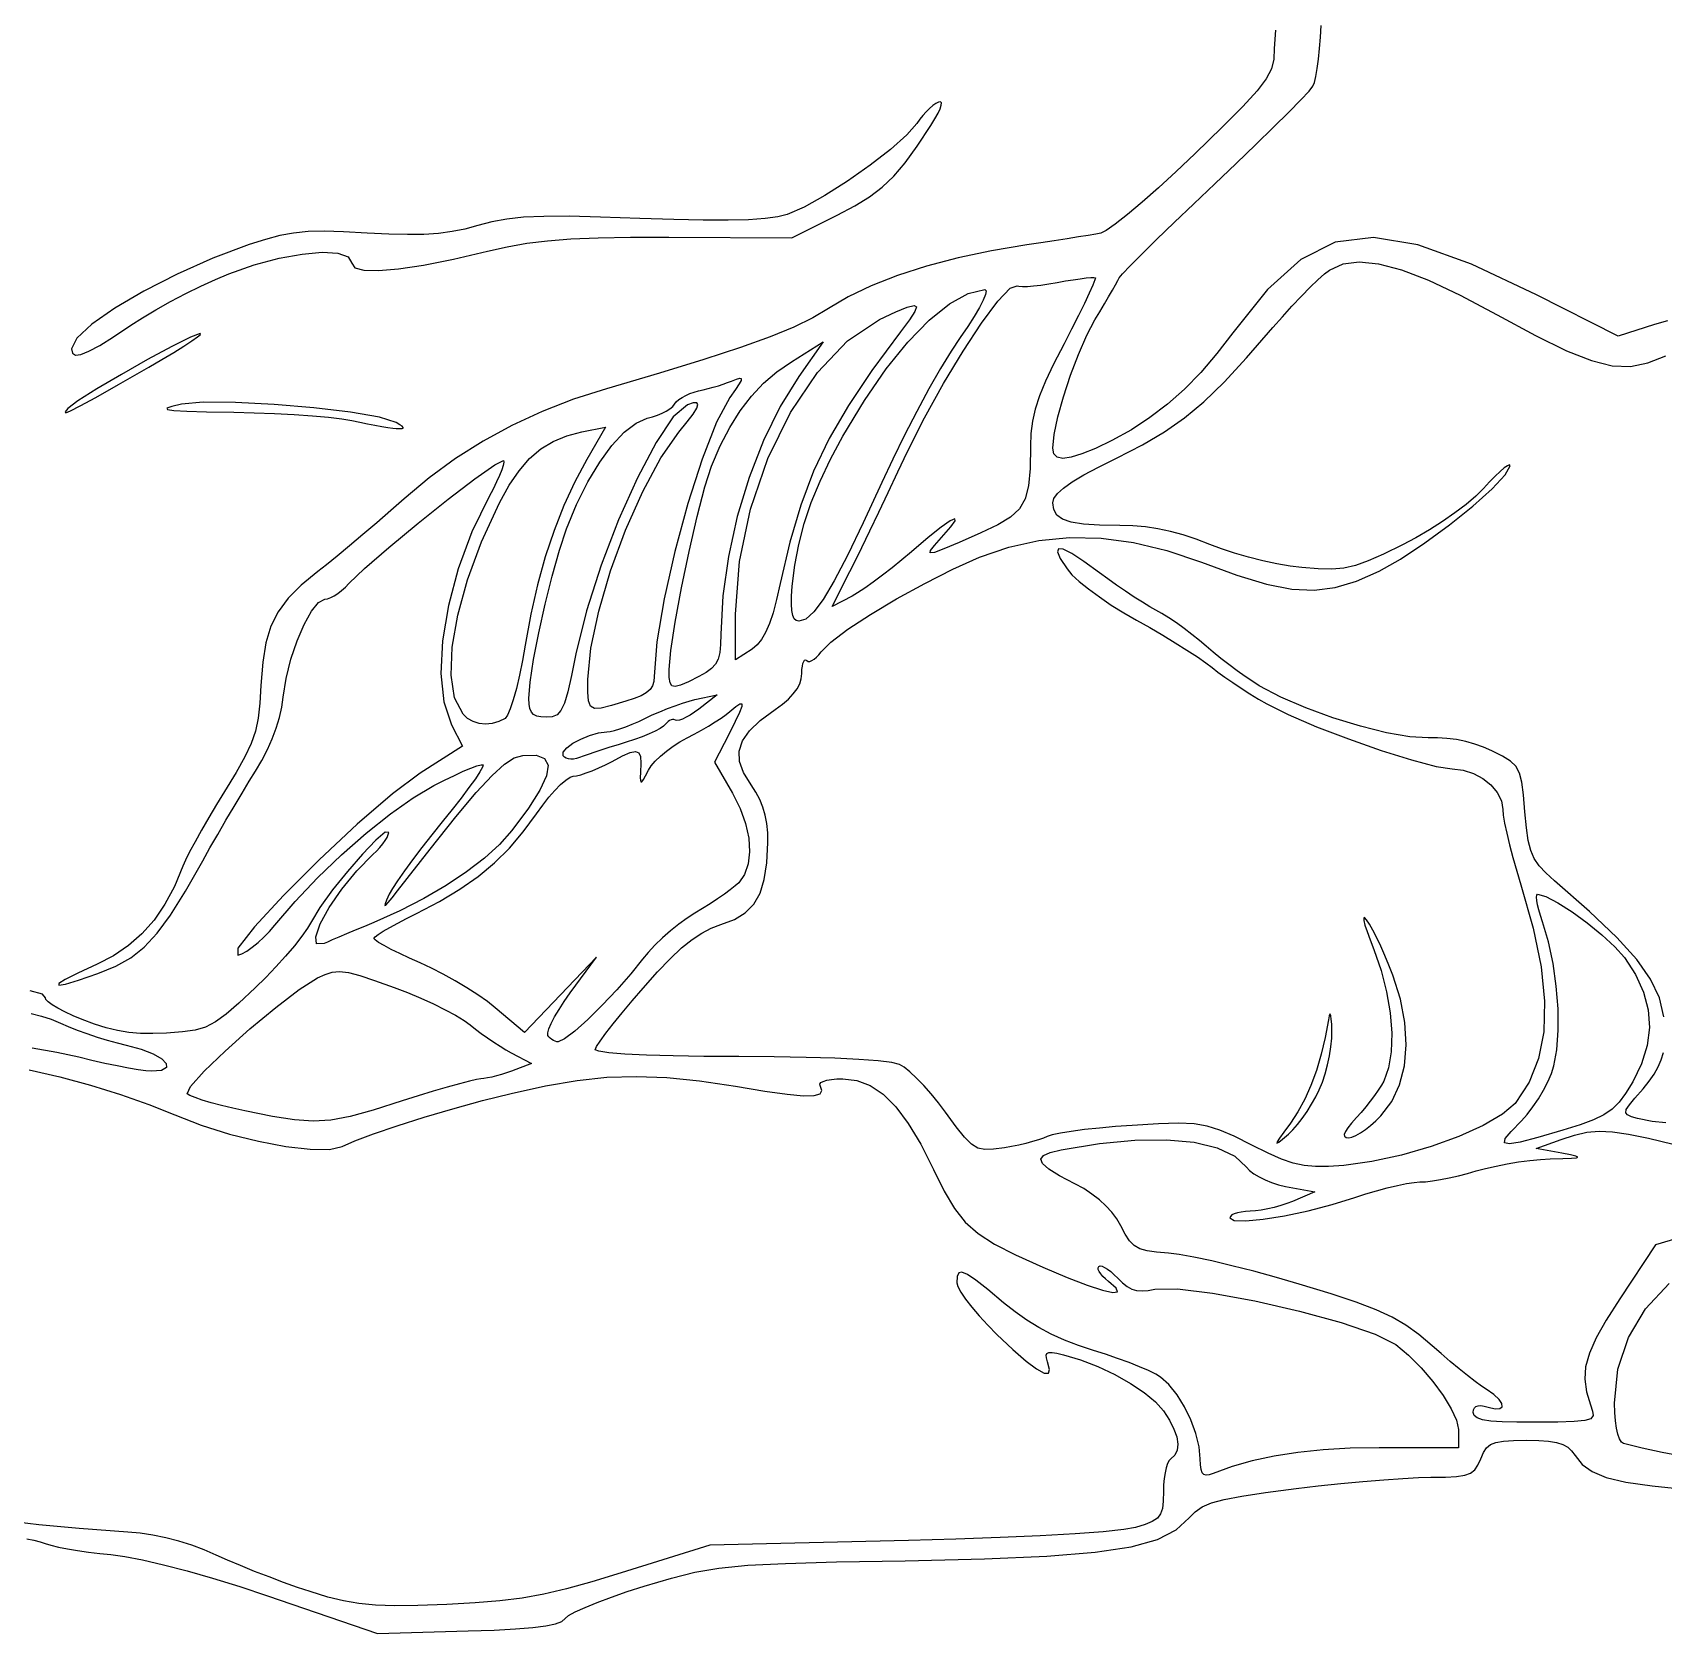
# Model space of a CAD drawing. Header units: metres. Extents: x 225 to 2031, y 224 to 1081.
# Drawn here: x 1184.2 to 1498.9, y 233.3 to 542.2 of the extents above; entities that cross this region are included whole.
import ezdxf

# ---------------------------------------------------------------- set-up
doc = ezdxf.new("R2010")
doc.units = ezdxf.units.M
doc.layers.add('rockery', color=7, linetype='Continuous')

msp = doc.modelspace()

# ---------------------------------------------------------------- linework, layer by layer
at = {"layer": 'rockery'}
for points in [[(1423.99, 542.68), (1423.77, 539.1), (1423.67, 537.07), (1423.22, 535.22), (1422.23, 533.28), (1420.46, 530.94), (1417.72, 527.94), (1413.79, 523.99), (1408.44, 518.8), (1404.87, 515.41), (1401.44, 512.26), (1398.26, 509.45), (1395.44, 507.08), (1393.1, 505.23), (1391.35, 503.99), (1390.29, 503.47), (1389.34, 503.3), (1387.88, 503.06), (1386, 502.75), (1383.79, 502.41), (1381.34, 502.03), (1378.73, 501.63), (1376.05, 501.24), (1369.24, 500.09), (1362.77, 498.7), (1356.7, 497.1), (1351.1, 495.31), (1346.03, 493.34), (1341.56, 491.22), (1337.75, 488.96), (1334.77, 487.17), (1331.09, 485.37), (1326.49, 483.47), (1320.77, 481.4), (1313.73, 479.09), (1305.18, 476.47), (1294.9, 473.46), (1288.56, 471.43), (1282.49, 469.08), (1276.67, 466.39), (1271.11, 463.37), (1265.79, 460), (1260.71, 456.29), (1255.86, 452.23), (1253.28, 449.95), (1250.6, 447.62), (1247.92, 445.32), (1245.35, 443.14), (1242.97, 441.17), (1240.91, 439.49), (1239.24, 438.18), (1236.02, 435.55), (1233.48, 433.03), (1231.55, 430.45), (1230.15, 427.64), (1229.19, 424.44), (1228.58, 420.68), (1228.25, 416.19), (1228.04, 412.77), (1227.71, 409.93), (1227.18, 407.42), (1226.34, 405), (1225.13, 402.42), (1223.45, 399.42), (1221.22, 395.76), (1219.67, 393.23), (1218.18, 390.72), (1216.79, 388.3), (1215.54, 386.06), (1214.49, 384.09), (1213.69, 382.49), (1213.19, 381.33), (1211.54, 377.45), (1209.69, 374), (1207.61, 370.96), (1205.28, 368.31), (1202.69, 366.02), (1199.81, 364.07), (1196.62, 362.44), (1192.91, 360.73), (1190.45, 359.47), (1189.24, 358.68), (1189.26, 358.38), (1190.53, 358.59), (1193.03, 359.35), (1196.77, 360.66), (1200.22, 362.08), (1203.14, 363.69), (1205.74, 365.72), (1208.22, 368.39), (1210.79, 371.91), (1213.66, 376.51), (1217.02, 382.4), (1218.41, 384.86), (1219.92, 387.49), (1221.49, 390.21), (1223.07, 392.89), (1224.59, 395.44), (1225.99, 397.74), (1227.2, 399.69), (1228.42, 401.75), (1229.5, 403.83), (1230.43, 405.91), (1231.21, 407.98), (1231.83, 410.01), (1232.28, 412), (1232.55, 413.93), (1233.11, 417.55), (1234.03, 421.26), (1235.21, 424.82), (1236.56, 427.99), (1237.97, 430.54), (1239.34, 432.25), (1240.58, 432.87), (1241.09, 432.95), (1241.7, 433.17), (1242.37, 433.53), (1243.09, 433.99), (1243.82, 434.55), (1244.53, 435.18), (1245.2, 435.87), (1248.21, 438.76), (1252.92, 442.85), (1258.56, 447.51), (1264.36, 452.13), (1269.55, 456.1), (1273.36, 458.81), (1275.02, 459.63), (1275.09, 459.3), (1274.98, 458.68), (1274.7, 457.81), (1274.27, 456.73), (1273.71, 455.48), (1273.03, 454.11), (1272.26, 452.66), (1268.94, 445.84), (1266.31, 438.74), (1264.41, 431.63), (1263.28, 424.8), (1262.98, 418.51), (1263.54, 413.03), (1265.01, 408.64), (1267.16, 404.49), (1258.96, 399.31), (1253.64, 395.33), (1246.84, 389.44), (1239.5, 382.57), (1232.58, 375.66), (1227.02, 369.67), (1223.76, 365.53), (1223.76, 364.19), (1224.56, 364.46), (1225.51, 364.97), (1226.57, 365.69), (1227.69, 366.59), (1228.82, 367.62), (1229.92, 368.75), (1230.95, 369.95), (1234.84, 374.51), (1239.19, 379.09), (1243.82, 383.55), (1248.56, 387.71), (1253.23, 391.44), (1257.64, 394.55), (1261.62, 396.91), (1263.66, 397.95), (1265.57, 398.87), (1267.29, 399.65), (1268.76, 400.27), (1269.93, 400.7), (1270.73, 400.92), (1271.11, 400.9), (1271.02, 400.48), (1270.51, 399.56), (1269.62, 398.22), (1268.39, 396.51), (1266.88, 394.5), (1265.14, 392.27), (1263.21, 389.88), (1261.22, 387.41), (1259.3, 384.95), (1257.52, 382.6), (1255.93, 380.43), (1254.61, 378.54), (1253.61, 377.01), (1253, 375.92), (1252.49, 374.81), (1252.2, 374.09), (1252.14, 373.76), (1252.34, 373.85), (1252.8, 374.34), (1253.55, 375.26), (1254.6, 376.6), (1260.87, 384.64), (1265.87, 390.88), (1269.8, 395.56), (1272.86, 398.86), (1275.24, 401.02), (1277.14, 402.22), (1278.75, 402.7), (1281.34, 402.74), (1282.97, 402.12), (1283.64, 400.81), (1283.35, 398.79), (1282.09, 396.04), (1279.85, 392.52), (1276.64, 388.21), (1274.29, 385.56), (1271.36, 382.9), (1267.91, 380.24), (1264, 377.64), (1259.69, 375.13), (1255.02, 372.73), (1250.05, 370.5), (1248.22, 369.73), (1246.44, 368.98), (1244.77, 368.27), (1243.28, 367.64), (1242.02, 367.11), (1241.06, 366.69), (1240.44, 366.43), (1238.99, 366.34), (1238.81, 367.72), (1239.69, 370.19), (1241.44, 373.39), (1243.85, 376.94), (1246.72, 380.47), (1249.84, 383.61), (1250.54, 384.27), (1251.18, 384.96), (1251.75, 385.64), (1252.23, 386.3), (1252.59, 386.9), (1252.82, 387.43), (1252.9, 387.85), (1252.21, 387.89), (1250.39, 386.35), (1247.84, 383.69), (1244.94, 380.34), (1242.07, 376.75), (1239.62, 373.37), (1237.98, 370.65), (1237.24, 369.39), (1236.12, 367.81), (1234.69, 365.99), (1233, 364.01), (1231.14, 361.94), (1229.16, 359.87), (1227.13, 357.87), (1224.01, 354.93), (1221.55, 352.78), (1219.49, 351.28), (1217.57, 350.3), (1215.52, 349.71), (1213.08, 349.36), (1209.99, 349.14), (1207.37, 349.03), (1204.98, 349.07), (1202.72, 349.26), (1200.55, 349.61), (1198.37, 350.13), (1196.12, 350.84), (1193.73, 351.75), (1191.99, 352.49), (1190.41, 353.23), (1189.06, 353.94), (1187.96, 354.59), (1187.17, 355.16), (1186.73, 355.62), (1186.67, 355.95), (1186.08, 356.66), (1183.72, 357.27)], [(1499.66, 486.55), (1497.18, 485.86), (1490.16, 483.63), (1474.4, 491.61), (1461.83, 497.53), (1451.51, 501.23), (1442.91, 502.66), (1435.55, 501.74), (1428.91, 498.41), (1422.5, 492.61), (1415.8, 484.27), (1412.72, 480.25), (1409.61, 476.63), (1406.45, 473.39), (1403.18, 470.49), (1399.78, 467.89), (1396.21, 465.56), (1392.42, 463.48), (1389.28, 461.97), (1386.68, 460.89), (1384.59, 460.25), (1383.01, 460.04), (1381.9, 460.26), (1381.25, 460.91), (1381.04, 461.99), (1381.3, 464.61), (1382.02, 468.02), (1383.11, 471.93), (1384.46, 476.06), (1385.99, 480.1), (1387.6, 483.78), (1389.19, 486.79), (1390.11, 488.34), (1391, 489.83), (1391.81, 491.23), (1392.54, 492.48), (1393.14, 493.54), (1393.58, 494.34), (1393.85, 494.86), (1394.49, 495.64), (1395.98, 497.21), (1398.21, 499.46), (1401.07, 502.28), (1404.45, 505.56), (1408.24, 509.18), (1412.32, 513.03), (1416.41, 516.91), (1420.23, 520.58), (1423.66, 523.92), (1426.6, 526.84), (1428.92, 529.2), (1430.5, 530.9), (1431.24, 531.83), (1431.52, 532.56), (1431.8, 533.72), (1432.07, 535.25), (1432.31, 537.07), (1432.53, 539.11), (1432.71, 541.29), (1432.84, 543.55)], [(1498.96, 352.27), (1498.09, 355.95), (1496.41, 359.56), (1493.73, 363.35), (1489.87, 367.6), (1484.64, 372.57), (1477.86, 378.53), (1476.16, 380.05), (1474.88, 381.42), (1473.93, 382.81), (1473.26, 384.38), (1472.79, 386.29), (1472.45, 388.72), (1472.16, 391.81), (1471.88, 395.12), (1471.56, 397.55), (1471.11, 399.32), (1470.4, 400.62), (1469.35, 401.63), (1467.83, 402.57), (1465.75, 403.62), (1464.16, 404.31), (1462.48, 404.91), (1460.73, 405.39), (1458.93, 405.76), (1457.11, 406), (1455.3, 406.13), (1453.51, 406.12), (1449.93, 406.31), (1445.45, 407.08), (1440.4, 408.34), (1435.09, 409.97), (1429.86, 411.89), (1425.02, 413.98), (1420.9, 416.16), (1419.62, 416.97), (1418.18, 417.95), (1416.63, 419.05), (1415.04, 420.23), (1413.48, 421.45), (1412, 422.65), (1410.67, 423.79), (1409.35, 424.91), (1407.9, 426.07), (1406.4, 427.2), (1404.89, 428.28), (1403.44, 429.26), (1402.11, 430.1), (1400.94, 430.75), (1399.75, 431.4), (1398.33, 432.26), (1396.74, 433.27), (1395.06, 434.38), (1393.34, 435.56), (1391.66, 436.77), (1390.07, 437.95), (1387.05, 440.16), (1384.71, 441.67), (1383.07, 442.49), (1382.15, 442.6), (1381.95, 442), (1382.5, 440.7), (1383.8, 438.69), (1384.75, 437.59), (1386.16, 436.28), (1387.95, 434.83), (1390.03, 433.29), (1392.33, 431.74), (1394.76, 430.21), (1397.23, 428.79), (1399.74, 427.38), (1402.25, 425.92), (1404.68, 424.46), (1406.94, 423.04), (1408.95, 421.74), (1410.6, 420.6), (1411.82, 419.68), (1412.92, 418.81), (1414.27, 417.83), (1415.79, 416.78), (1417.42, 415.69), (1419.1, 414.61), (1420.75, 413.59), (1422.33, 412.66), (1426.47, 410.59), (1431.93, 408.26), (1438.11, 405.89), (1444.42, 403.68), (1450.26, 401.84), (1455.03, 400.59), (1458.13, 400.12), (1460.23, 399.9), (1462.22, 399.26), (1464.04, 398.29), (1465.6, 397.04), (1466.82, 395.57), (1467.61, 393.97), (1467.89, 392.28), (1467.98, 391.21), (1468.24, 389.66), (1468.65, 387.71), (1469.19, 385.46), (1469.84, 382.99), (1470.57, 380.4), (1471.37, 377.77), (1473.74, 369.37), (1475.27, 361.9), (1475.96, 355.27), (1475.81, 349.41), (1474.8, 344.22), (1472.96, 339.64), (1470.26, 335.57), (1467.84, 333.48), (1464.12, 331.31), (1459.4, 329.2), (1454.03, 327.26), (1448.32, 325.6), (1442.61, 324.35), (1437.22, 323.62), (1434.25, 323.42), (1431.77, 323.39), (1429.58, 323.59), (1427.45, 324.06), (1425.19, 324.84), (1422.59, 325.98), (1419.43, 327.53), (1416.04, 329.22), (1413.3, 330.42), (1410.86, 331.19), (1408.32, 331.61), (1405.32, 331.73), (1401.46, 331.61), (1396.37, 331.33), (1393.14, 331.1), (1390.03, 330.82), (1387.16, 330.51), (1384.62, 330.18), (1382.51, 329.84), (1380.93, 329.51), (1379.99, 329.19), (1379.26, 328.87), (1378.3, 328.54), (1377.15, 328.19), (1375.87, 327.86), (1374.5, 327.54), (1373.1, 327.26), (1371.72, 327.02), (1369.59, 326.73), (1367.95, 326.68), (1366.6, 326.96), (1365.36, 327.71), (1364.03, 329.04), (1362.43, 331.05), (1360.37, 333.86), (1359, 335.67), (1357.58, 337.4), (1356.15, 339.01), (1354.77, 340.45), (1353.49, 341.64), (1352.37, 342.54), (1351.47, 343.09), (1349.99, 343.45), (1347.34, 343.78), (1343.62, 344.06), (1338.96, 344.28), (1333.46, 344.45), (1327.26, 344.56), (1320.46, 344.6), (1313.74, 344.63), (1307.77, 344.72), (1302.65, 344.87), (1298.48, 345.08), (1295.38, 345.33), (1293.44, 345.62), (1292.77, 345.94), (1293.01, 346.53), (1293.7, 347.61), (1294.79, 349.1), (1296.22, 350.94), (1297.93, 353.05), (1299.87, 355.37), (1301.97, 357.81), (1304.77, 360.93), (1307.23, 363.49), (1309.43, 365.56), (1311.43, 367.2), (1313.31, 368.45), (1315.13, 369.39), (1316.99, 370.06), (1319.6, 371.05), (1321.7, 372.34), (1323.33, 374.01), (1324.55, 376.13), (1325.38, 378.77), (1325.87, 382.02), (1326.06, 385.93), (1326.03, 387.81), (1325.86, 389.56), (1325.56, 391.19), (1325.11, 392.73), (1324.5, 394.2), (1323.74, 395.64), (1322.81, 397.07), (1321.38, 399.41), (1320.61, 401.55), (1320.53, 403.56), (1321.15, 405.5), (1322.5, 407.44), (1324.6, 409.44), (1327.47, 411.57), (1328.86, 412.59), (1330.03, 413.58), (1330.97, 414.57), (1331.7, 415.55), (1332.21, 416.53), (1332.52, 417.51), (1332.62, 418.51), (1332.65, 419.27), (1332.72, 419.93), (1332.83, 420.45), (1332.98, 420.84), (1333.16, 421.07), (1333.35, 421.14), (1333.57, 421.01), (1333.83, 420.87), (1334.17, 420.87), (1334.56, 421.01), (1335, 421.27), (1335.45, 421.65), (1335.91, 422.13), (1336.36, 422.71), (1338.24, 424.6), (1341.52, 427.06), (1345.86, 429.9), (1350.91, 432.92), (1356.33, 435.9), (1361.77, 438.64), (1366.88, 440.94), (1372.58, 442.92), (1378.37, 444.2), (1384.3, 444.77), (1390.38, 444.64), (1396.63, 443.8), (1403.07, 442.25), (1409.73, 439.99), (1416.56, 437.5), (1422.28, 435.77), (1427.16, 434.81), (1431.49, 434.6), (1435.56, 435.12), (1439.65, 436.35), (1444.03, 438.29), (1448.15, 440.61), (1452.81, 443.71), (1457.6, 447.23), (1462.07, 450.83), (1465.81, 454.16), (1468.36, 456.87), (1469.31, 458.61), (1469.17, 458.76), (1468.78, 458.61), (1468.17, 458.18), (1467.37, 457.5), (1466.42, 456.59), (1465.33, 455.49), (1464.15, 454.22), (1462.67, 452.75), (1460.81, 451.15), (1458.65, 449.5), (1456.27, 447.84), (1453.73, 446.22), (1451.13, 444.71), (1448.53, 443.34), (1444.86, 441.56), (1441.91, 440.27), (1439.44, 439.39), (1437.18, 438.88), (1434.88, 438.68), (1432.28, 438.72), (1429.13, 438.95), (1426.85, 439.23), (1424.3, 439.67), (1421.59, 440.26), (1418.83, 440.95), (1416.12, 441.73), (1413.59, 442.56), (1411.32, 443.42), (1408.73, 444.43), (1406.22, 445.27), (1403.77, 445.94), (1401.34, 446.46), (1398.92, 446.82), (1396.48, 447.04), (1394, 447.11), (1390.05, 447.17), (1386.95, 447.37), (1384.59, 447.74), (1382.91, 448.3), (1381.81, 449.09), (1381.22, 450.14), (1381.04, 451.46), (1381.26, 452.31), (1381.93, 453.24), (1383.1, 454.29), (1384.79, 455.48), (1387.04, 456.83), (1389.88, 458.36), (1393.34, 460.1), (1398.33, 462.65), (1402.62, 465.15), (1406.48, 467.83), (1410.21, 470.94), (1414.1, 474.72), (1418.44, 479.42), (1423.52, 485.27), (1425.35, 487.37), (1427.2, 489.41), (1429.01, 491.33), (1430.7, 493.05), (1432.22, 494.51), (1433.5, 495.64), (1434.46, 496.38), (1437.06, 497.56), (1440.17, 497.98), (1443.89, 497.6), (1448.32, 496.42), (1453.54, 494.39), (1459.66, 491.51), (1466.77, 487.73), (1474.21, 483.72), (1480.17, 480.8), (1484.99, 478.89), (1489, 477.91), (1492.51, 477.79), (1495.85, 478.45), (1499.35, 479.8)], [(1183.9, 352.91), (1185.92, 352.42), (1187.79, 351.81), (1189.54, 351.07), (1191.03, 350.41), (1192.76, 349.72), (1194.65, 349.04), (1196.62, 348.38), (1198.59, 347.78), (1200.5, 347.25), (1202.25, 346.83), (1205.14, 346.05), (1207.46, 345.12), (1209.1, 344.16), (1209.97, 343.24), (1209.99, 342.48), (1209.07, 341.95), (1207.1, 341.77), (1206.06, 341.85), (1204.56, 342.05), (1202.67, 342.38), (1200.5, 342.8), (1198.13, 343.3), (1195.63, 343.86), (1193.1, 344.48), (1188.85, 345.41), (1184.13, 346.22)], [(1499.37, 331.85), (1496.72, 332.07), (1493.87, 332.68), (1492.7, 333.01), (1491.93, 333.34), (1491.6, 333.76), (1491.72, 334.38), (1492.3, 335.3), (1493.37, 336.6), (1494.94, 338.41), (1496.12, 339.84), (1497.1, 341.24), (1497.88, 342.61), (1498.47, 343.98), (1498.89, 345.37)], [(1183.53, 342.06), (1189.45, 340.69), (1195.38, 339.08), (1201.16, 337.29), (1206.63, 335.36), (1211.61, 333.34), (1216.68, 331.38), (1222.18, 329.66), (1227.75, 328.27), (1233.06, 327.27), (1237.75, 326.72), (1241.48, 326.7), (1243.89, 327.26), (1246.34, 328.36), (1249.97, 329.72), (1254.52, 331.26), (1259.72, 332.89), (1265.3, 334.53), (1271, 336.1), (1276.55, 337.51), (1283.17, 338.98), (1289.24, 340.01), (1295.01, 340.61), (1300.7, 340.79), (1306.58, 340.55), (1312.87, 339.91), (1319.82, 338.87), (1325.45, 337.95), (1329.78, 337.35), (1332.94, 337.06), (1335.03, 337.07), (1336.18, 337.4), (1336.5, 338.04), (1336.13, 339), (1336.08, 339.3), (1336.3, 339.58), (1336.76, 339.83), (1337.45, 340.03), (1338.32, 340.19), (1339.35, 340.29), (1340.52, 340.32), (1343.24, 340.01), (1345.82, 339.03), (1348.3, 337.34), (1350.73, 334.92), (1353.13, 331.71), (1355.55, 327.69), (1358.03, 322.8), (1360.11, 318.61), (1362.06, 315.31), (1364.15, 312.67), (1366.63, 310.45), (1369.77, 308.41), (1373.84, 306.33), (1379.1, 303.96), (1383.82, 301.97), (1387.7, 300.48), (1390.66, 299.52), (1392.62, 299.1), (1393.52, 299.23), (1393.27, 299.92), (1391.82, 301.2), (1391.21, 301.7), (1390.7, 302.2), (1390.29, 302.68), (1389.99, 303.13), (1389.82, 303.53), (1389.78, 303.86), (1389.9, 304.1), (1390.16, 304.2), (1390.55, 304.14), (1391.04, 303.93), (1391.61, 303.58), (1392.24, 303.11), (1392.91, 302.52), (1393.59, 301.84), (1394.51, 300.93), (1395.4, 300.24), (1396.29, 299.76), (1397.23, 299.48), (1398.26, 299.38), (1399.42, 299.46), (1400.75, 299.7), (1405.09, 299.79), (1411.85, 298.96), (1420.02, 297.45), (1428.64, 295.48), (1436.7, 293.28), (1443.23, 291.07), (1447.24, 289.07), (1449.69, 287), (1452.11, 284.56), (1454.38, 281.91), (1456.36, 279.22), (1457.93, 276.66), (1458.97, 274.42), (1459.34, 272.65), (1459.34, 269.14), (1444.04, 269.12), (1438.43, 269.02), (1433.19, 268.72), (1428.3, 268.21), (1423.76, 267.51), (1419.54, 266.6), (1415.63, 265.49), (1412, 264.16), (1411.23, 263.89), (1410.63, 263.82), (1410.18, 263.95), (1409.86, 264.31), (1409.65, 264.92), (1409.54, 265.81), (1409.51, 266.99), (1409.29, 269.33), (1408.65, 271.88), (1407.68, 274.5), (1406.45, 277.04), (1405.02, 279.36), (1403.46, 281.32), (1401.85, 282.76), (1400.9, 283.33), (1399.51, 284.01), (1397.77, 284.76), (1395.76, 285.55), (1393.55, 286.36), (1391.23, 287.16), (1388.87, 287.9), (1385.98, 288.84), (1383.28, 289.88), (1380.74, 291.03), (1378.33, 292.32), (1376.02, 293.74), (1373.77, 295.33), (1371.56, 297.1), (1368.49, 299.66), (1366.2, 301.47), (1364.58, 302.58), (1363.52, 303.04), (1362.89, 302.89), (1362.6, 302.18), (1362.53, 300.96), (1362.73, 300.22), (1363.32, 299.15), (1364.23, 297.81), (1365.43, 296.26), (1366.87, 294.57), (1368.5, 292.79), (1370.27, 290.99), (1373.34, 288.06), (1375.9, 285.84), (1377.91, 284.33), (1379.35, 283.55), (1380.2, 283.52), (1380.44, 284.24), (1380.05, 285.72), (1379.81, 286.46), (1379.75, 286.99), (1379.89, 287.34), (1380.28, 287.51), (1380.92, 287.52), (1381.85, 287.37), (1383.1, 287.08), (1386.41, 286.09), (1389.76, 284.78), (1393.01, 283.25), (1396.03, 281.55), (1398.69, 279.77), (1400.86, 277.97), (1402.42, 276.23), (1403.58, 274.42), (1404.43, 272.74), (1404.96, 271.21), (1405.17, 269.84), (1405.05, 268.67), (1404.6, 267.72), (1403.82, 267), (1403.49, 266.66), (1403.19, 266.07), (1402.93, 265.27), (1402.71, 264.29), (1402.54, 263.19), (1402.43, 261.99), (1402.39, 260.74), (1402.36, 258.85), (1402.2, 257.42), (1401.85, 256.35), (1401.22, 255.54), (1400.25, 254.9), (1398.87, 254.33), (1396.99, 253.73), (1394.74, 253.33), (1390.78, 252.92), (1385.34, 252.52), (1378.63, 252.14), (1370.9, 251.79), (1362.35, 251.48), (1353.21, 251.24), (1314.85, 250.36), (1297.76, 244.98), (1292.07, 243.24), (1287.21, 241.88), (1282.85, 240.86), (1278.67, 240.1), (1274.37, 239.56), (1269.61, 239.18), (1264.1, 238.9), (1258.54, 238.7), (1254.06, 238.64), (1250.35, 238.75), (1247.15, 239.05), (1244.18, 239.57), (1241.14, 240.33), (1237.76, 241.36), (1237.76, 241.36), (1235.3, 242.19), (1232.62, 243.14), (1229.81, 244.19), (1227, 245.28), (1224.29, 246.38), (1221.8, 247.43), (1219.63, 248.41), (1217.31, 249.4), (1214.9, 250.3), (1212.42, 251.08), (1209.91, 251.73), (1207.41, 252.26), (1204.94, 252.64), (1202.54, 252.87), (1193.17, 253.55), (1185.38, 254.25), (1178.99, 255)], [(1508.23, 311.5), (1497.37, 308.31), (1490.46, 297.87), (1487.84, 293.77), (1485.9, 290.32), (1484.59, 287.36), (1483.87, 284.75), (1483.69, 282.33), (1484.02, 279.93), (1484.8, 277.42), (1485.22, 276.2), (1485.31, 275.33), (1484.86, 274.74), (1483.7, 274.37), (1481.65, 274.17), (1478.52, 274.08), (1474.12, 274.04), (1470.56, 274.04), (1467.73, 274.12), (1465.56, 274.27), (1463.98, 274.52), (1462.94, 274.87), (1462.37, 275.33), (1462.19, 275.91), (1462.19, 275.91), (1462.25, 276.42), (1462.42, 276.8), (1462.71, 277.07), (1463.12, 277.22), (1463.64, 277.25), (1464.28, 277.17), (1465.04, 276.97), (1466.44, 276.65), (1467.34, 276.69), (1467.76, 277.03), (1467.7, 277.64), (1467.16, 278.44), (1466.15, 279.38), (1464.68, 280.42), (1463.76, 281.04), (1462.54, 281.94), (1461.08, 283.07), (1459.46, 284.37), (1457.74, 285.79), (1455.97, 287.29), (1454.23, 288.8), (1451.66, 290.96), (1449.19, 292.75), (1446.54, 294.31), (1443.43, 295.75), (1439.59, 297.21), (1434.74, 298.82), (1428.6, 300.71), (1424.22, 301.98), (1419.84, 303.17), (1415.62, 304.25), (1411.71, 305.17), (1408.27, 305.91), (1405.45, 306.41), (1403.4, 306.66), (1401.06, 306.85), (1399.25, 307.11), (1397.86, 307.53), (1396.77, 308.15), (1395.86, 309.06), (1395.03, 310.31), (1394.15, 311.96), (1393.38, 313.29), (1392.43, 314.58), (1391.31, 315.81), (1390.03, 316.99), (1388.59, 318.09), (1387.02, 319.12), (1385.31, 320.06), (1382.35, 321.62), (1380.29, 322.91), (1379.09, 323.95), (1378.74, 324.81), (1379.23, 325.51), (1380.54, 326.1), (1382.65, 326.62), (1390.05, 327.86), (1396.87, 328.5), (1403, 328.57), (1408.33, 328.07), (1412.76, 327.01), (1416.17, 325.4), (1418.45, 323.25), (1419.02, 322.63), (1419.84, 322), (1420.84, 321.38), (1422, 320.81), (1423.27, 320.3), (1424.59, 319.88), (1425.93, 319.57), (1431.58, 318.49), (1427.31, 316.66), (1426.23, 316.24), (1425.04, 315.85), (1423.78, 315.5), (1422.51, 315.21), (1421.28, 314.98), (1420.13, 314.83), (1419.12, 314.76), (1418.23, 314.72), (1417.4, 314.61), (1416.68, 314.46), (1416.07, 314.27), (1415.61, 314.04), (1415.31, 313.78), (1415.21, 313.51), (1416.04, 312.99), (1418.3, 312.91), (1421.65, 313.24), (1425.77, 313.9), (1430.32, 314.86), (1434.96, 316.05), (1439.36, 317.41), (1441.43, 318.1), (1443.53, 318.72), (1445.6, 319.28), (1447.54, 319.74), (1449.28, 320.1), (1450.75, 320.33), (1451.87, 320.41), (1452.95, 320.47), (1454.3, 320.63), (1455.86, 320.88), (1457.55, 321.22), (1459.31, 321.61), (1461.07, 322.06), (1462.77, 322.54), (1464.56, 323.03), (1466.58, 323.49), (1468.74, 323.91), (1470.94, 324.27), (1473.12, 324.55), (1475.17, 324.75), (1477.01, 324.85), (1479.45, 324.92), (1481.14, 325), (1482.1, 325.09), (1482.37, 325.22), (1481.96, 325.4), (1480.93, 325.64), (1479.28, 325.95), (1474.29, 326.86), (1479.13, 328.61), (1481.71, 329.46), (1484.07, 330), (1486.45, 330.22), (1489.07, 330.11), (1492.17, 329.66), (1495.99, 328.86), (1500.76, 327.71)], [(1502.75, 267.42), (1498.64, 268.2), (1494.78, 269.03), (1491.16, 269.93), (1490.76, 270.22), (1490.41, 270.83), (1490.1, 271.74), (1489.84, 272.92), (1489.64, 274.32), (1489.51, 275.93), (1489.46, 277.7), (1490.11, 284.31), (1492.13, 290.42), (1495.45, 295.94), (1500.01, 300.83)], [(1183.08, 251.53), (1184.43, 251.27), (1185.63, 250.98), (1186.62, 250.66), (1187.7, 250.32), (1189.15, 249.97), (1190.9, 249.62), (1192.86, 249.29), (1194.97, 248.99), (1197.14, 248.73), (1199.3, 248.52), (1202, 248.17), (1205.42, 247.5), (1209.46, 246.56), (1213.99, 245.37), (1218.92, 243.95), (1224.14, 242.33), (1229.53, 240.55), (1250.76, 233.31), (1268.26, 233.79), (1273.26, 233.95), (1277.38, 234.16), (1280.68, 234.43), (1283.23, 234.76), (1285.08, 235.15), (1286.3, 235.62), (1286.94, 236.18), (1287.58, 236.73), (1288.89, 237.46), (1290.78, 238.32), (1293.14, 239.29), (1295.9, 240.31), (1298.94, 241.36), (1302.19, 242.39), (1307.44, 243.96), (1311.98, 245.1), (1316.62, 245.9), (1322.18, 246.45), (1329.48, 246.82), (1339.33, 247.09), (1352.56, 247.34), (1367.85, 247.7), (1379.92, 248.23), (1389.23, 248.98), (1396.19, 250.04), (1401.25, 251.45), (1404.84, 253.29), (1407.38, 255.63), (1408.49, 256.78), (1409.84, 257.71), (1411.64, 258.49), (1414.13, 259.17), (1417.53, 259.81), (1422.08, 260.48), (1427.98, 261.24), (1432.26, 261.75), (1436.61, 262.21), (1440.89, 262.62), (1444.92, 262.96), (1448.56, 263.22), (1451.64, 263.38), (1454, 263.44), (1456.83, 263.47), (1458.97, 263.58), (1460.55, 263.83), (1461.68, 264.24), (1462.48, 264.88), (1463.09, 265.79), (1463.62, 267), (1464.13, 268.2), (1464.73, 269.1), (1465.5, 269.74), (1466.56, 270.16), (1468.01, 270.41), (1469.95, 270.53), (1472.49, 270.56), (1474.83, 270.52), (1476.72, 270.39), (1478.24, 270.15), (1479.44, 269.78), (1480.4, 269.25), (1481.17, 268.55), (1481.83, 267.66), (1483.21, 265.92), (1485.14, 264.53), (1487.85, 263.41), (1491.63, 262.5), (1496.72, 261.75), (1503.38, 261.09)]]:
    msp.add_lwpolyline(points, dxfattribs=at)
for points in [[(1203.17, 485.73), (1205.41, 487.18), (1207.99, 488.72), (1210.8, 490.29), (1213.73, 491.83), (1216.65, 493.27), (1219.45, 494.57), (1222.02, 495.65), (1226.93, 497.37), (1231.73, 498.65), (1236.17, 499.46), (1240.03, 499.8), (1243.07, 499.63), (1245.06, 498.95), (1245.78, 497.72), (1246.37, 496.81), (1248.11, 496.33), (1250.94, 496.26), (1254.8, 496.6), (1259.63, 497.34), (1265.38, 498.49), (1271.99, 500.03), (1275.77, 500.88), (1279.55, 501.55), (1283.57, 502.04), (1288.07, 502.39), (1293.31, 502.6), (1299.53, 502.7), (1306.97, 502.71), (1330.69, 502.6), (1339.46, 506.99), (1342.84, 508.77), (1345.67, 510.5), (1348.12, 512.36), (1350.36, 514.5), (1352.56, 517.09), (1354.89, 520.29), (1357.52, 524.26), (1358.31, 525.53), (1358.91, 526.62), (1359.31, 527.51), (1359.53, 528.18), (1359.54, 528.63), (1359.35, 528.83), (1358.96, 528.77), (1358.45, 528.51), (1357.88, 528.1), (1357.25, 527.56), (1356.61, 526.93), (1355.97, 526.22), (1355.36, 525.46), (1354.81, 524.67), (1352.86, 522.44), (1349.72, 519.66), (1345.78, 516.6), (1341.43, 513.53), (1337.06, 510.74), (1333.05, 508.49), (1329.81, 507.07), (1328.01, 506.63), (1325.53, 506.3), (1322.34, 506.08), (1318.38, 505.98), (1313.59, 505.99), (1307.93, 506.11), (1301.34, 506.34), (1293.79, 506.6), (1287.72, 506.74), (1282.86, 506.72), (1278.94, 506.55), (1275.68, 506.21), (1272.83, 505.68), (1270.11, 504.96), (1267.61, 504.29), (1265.12, 503.78), (1262.52, 503.44), (1259.69, 503.25), (1256.53, 503.2), (1252.92, 503.29), (1248.75, 503.52), (1244.2, 503.77), (1240.47, 503.87), (1237.33, 503.79), (1234.54, 503.52), (1231.88, 503.03), (1229.11, 502.29), (1225.99, 501.29), (1218.96, 498.64), (1212.07, 495.58), (1205.65, 492.3), (1200.06, 489.02), (1195.63, 485.93), (1192.73, 483.24), (1191.68, 481.15), (1191.86, 480.33), (1192.45, 479.96), (1193.49, 480.08), (1195.03, 480.69), (1197.13, 481.83), (1199.82, 483.5), (1203.17, 485.73)], [(1341.9, 438.21), (1342.89, 440.19), (1344.2, 442.84), (1345.74, 446.04), (1347.47, 449.63), (1349.3, 453.47), (1351.17, 457.42), (1353.02, 461.34), (1356.29, 467.88), (1359.96, 474.48), (1363.73, 480.71), (1367.32, 486.15), (1370.45, 490.35), (1372.83, 492.9), (1374.18, 493.35), (1374.52, 493.23), (1375.2, 493.18), (1376.15, 493.21), (1377.35, 493.31), (1378.73, 493.47), (1380.25, 493.69), (1381.87, 493.97), (1383.48, 494.26), (1384.98, 494.5), (1386.33, 494.7), (1387.47, 494.84), (1388.38, 494.92), (1388.99, 494.94), (1389.27, 494.88), (1389.19, 494.46), (1388.78, 493.44), (1388.09, 491.91), (1387.16, 489.94), (1386.01, 487.6), (1384.68, 484.98), (1383.22, 482.15), (1381.21, 478.22), (1379.65, 474.91), (1378.48, 472.07), (1377.65, 469.54), (1377.12, 467.19), (1376.84, 464.85), (1376.75, 462.38), (1376.67, 458.05), (1376.37, 454.74), (1375.73, 452.23), (1374.62, 450.29), (1372.91, 448.7), (1370.47, 447.24), (1367.17, 445.68), (1362.98, 443.82), (1360.03, 442.57), (1358.21, 441.9), (1357.39, 441.8), (1357.42, 442.25), (1358.2, 443.25), (1359.57, 444.78), (1361.36, 446.81), (1362.21, 448.01), (1362.15, 448.38), (1361.24, 447.95), (1359.51, 446.73), (1357, 444.74), (1353.75, 442.01), (1351.91, 440.46), (1350.02, 438.94), (1348.16, 437.49), (1346.38, 436.16), (1344.77, 435.02), (1343.39, 434.1), (1342.31, 433.46), (1338.46, 431.44), (1341.9, 438.21)], [(1330.78, 435.36), (1331.26, 439.41), (1332.02, 443.42), (1333.08, 447.44), (1334.45, 451.5), (1336.14, 455.64), (1338.17, 459.91), (1340.54, 464.34), (1344.69, 471.21), (1348.91, 477.28), (1353.1, 482.47), (1357.19, 486.69), (1361.09, 489.84), (1364.7, 491.84), (1367.94, 492.6), (1368.19, 492.37), (1368.07, 491.68), (1367.63, 490.59), (1366.89, 489.16), (1365.88, 487.44), (1364.62, 485.49), (1363.15, 483.37), (1361.41, 480.74), (1359.38, 477.38), (1357.14, 473.43), (1354.8, 469.09), (1352.44, 464.51), (1350.16, 459.87), (1348.05, 455.35), (1344.47, 447.57), (1341.43, 441.3), (1338.87, 436.43), (1336.72, 432.83), (1334.91, 430.4), (1333.37, 429.03), (1332.04, 428.6), (1331.53, 428.72), (1331.14, 429.09), (1330.86, 429.73), (1330.69, 430.66), (1330.62, 431.9), (1330.65, 433.46), (1330.78, 435.36)], [(1319.82, 430), (1320.58, 440.14), (1322.73, 450.26), (1326.09, 459.98), (1330.45, 468.9), (1335.63, 476.61), (1341.42, 482.73), (1347.63, 486.85), (1350.78, 488.3), (1352.97, 489.21), (1354.27, 489.54), (1354.74, 489.27), (1354.42, 488.36), (1353.38, 486.77), (1351.66, 484.48), (1346.13, 477.01), (1341.6, 470.24), (1337.9, 463.86), (1334.88, 457.55), (1332.4, 451), (1330.31, 443.88), (1328.44, 435.88), (1327.75, 432.81), (1327.06, 430.25), (1326.36, 428.14), (1325.63, 426.43), (1324.85, 425.08), (1323.98, 424.04), (1323.02, 423.25), (1319.82, 421.13), (1319.82, 430)], [(1206.59, 477.61), (1209.15, 479.1), (1211.43, 480.47), (1213.37, 481.68), (1214.91, 482.69), (1215.99, 483.46), (1216.55, 483.95), (1216.53, 484.12), (1214.66, 483.43), (1211.04, 481.63), (1206.35, 479.1), (1201.31, 476.24), (1196.6, 473.45), (1192.93, 471.12), (1190.98, 469.66), (1190.48, 469.04), (1190.59, 468.85), (1191.5, 469.19), (1193.37, 470.15), (1196.4, 471.81), (1200.74, 474.27), (1206.59, 477.61)], [(1307, 419.27), (1307.32, 422.96), (1308.16, 428.46), (1309.39, 435.08), (1310.86, 442.09), (1312.41, 448.81), (1313.91, 454.51), (1315.2, 458.5), (1316.89, 462.44), (1318.72, 466), (1320.71, 469.18), (1322.88, 472.02), (1325.24, 474.53), (1327.8, 476.74), (1330.6, 478.68), (1336.75, 482.5), (1332.03, 475.84), (1328.45, 470.07), (1325.23, 463.5), (1322.45, 456.33), (1320.17, 448.79), (1318.45, 441.1), (1317.36, 433.48), (1316.98, 426.14), (1316.93, 424.15), (1316.78, 422.57), (1316.46, 421.32), (1315.95, 420.33), (1315.19, 419.49), (1314.15, 418.73), (1312.77, 417.96), (1310.72, 416.92), (1309.22, 416.26), (1308.19, 415.99), (1307.54, 416.14), (1307.18, 416.72), (1307.03, 417.76), (1307, 419.27)], [(1279.95, 413.71), (1280.19, 416.86), (1280.85, 421.22), (1281.84, 426.37), (1283.06, 431.88), (1284.42, 437.33), (1285.83, 442.32), (1287.2, 446.41), (1289.16, 451.16), (1291.32, 455.49), (1293.61, 459.31), (1295.96, 462.53), (1298.32, 465.08), (1300.62, 466.85), (1302.79, 467.76), (1303.78, 468.02), (1304.74, 468.35), (1305.65, 468.74), (1306.47, 469.16), (1307.16, 469.61), (1307.7, 470.06), (1308.06, 470.5), (1308.4, 470.94), (1308.9, 471.37), (1309.52, 471.8), (1310.24, 472.19), (1311.03, 472.55), (1311.86, 472.84), (1312.7, 473.05), (1313.58, 473.25), (1314.54, 473.5), (1315.53, 473.77), (1316.51, 474.06), (1317.45, 474.36), (1318.3, 474.66), (1319.03, 474.95), (1319.99, 475.33), (1320.63, 475.51), (1320.93, 475.45), (1320.9, 475.09), (1320.52, 474.39), (1319.81, 473.31), (1318.74, 471.8), (1316.15, 466.99), (1313.37, 459.91), (1310.62, 451.35), (1308.11, 442.09), (1306.05, 432.91), (1304.67, 424.61), (1304.15, 417.96), (1304.07, 417), (1303.8, 416.17), (1303.32, 415.45), (1302.59, 414.82), (1301.59, 414.24), (1300.29, 413.7), (1298.65, 413.16), (1295.88, 412.34), (1293.92, 411.86), (1292.62, 411.8), (1291.85, 412.24), (1291.48, 413.26), (1291.35, 414.94), (1291.34, 417.36), (1291.89, 423.4), (1293.42, 430.57), (1295.72, 438.35), (1298.62, 446.21), (1301.91, 453.64), (1305.4, 460.12), (1308.91, 465.11), (1310.52, 467.07), (1311.66, 468.59), (1312.34, 469.7), (1312.56, 470.42), (1312.33, 470.76), (1311.65, 470.74), (1310.54, 470.39), (1307.81, 468.02), (1304.5, 463.12), (1300.89, 456.3), (1297.26, 448.2), (1293.89, 439.43), (1291.06, 430.6), (1289.03, 422.34), (1288.18, 418.13), (1287.46, 415.01), (1286.81, 412.81), (1286.14, 411.38), (1285.38, 410.56), (1284.45, 410.18), (1283.29, 410.09), (1282.28, 410.14), (1281.48, 410.31), (1280.87, 410.62), (1280.44, 411.09), (1280.15, 411.75), (1280, 412.61), (1279.95, 413.71)], [(1254.32, 466.95), (1251.13, 467.96), (1245.54, 468.92), (1238.46, 469.77), (1230.77, 470.42), (1223.36, 470.81), (1217.11, 470.86), (1212.91, 470.48), (1211.04, 470.05), (1210.11, 469.71), (1210.21, 469.45), (1211.45, 469.26), (1213.93, 469.12), (1217.74, 469.02), (1223, 468.94), (1226.91, 468.85), (1230.84, 468.7), (1234.64, 468.49), (1238.17, 468.24), (1241.3, 467.96), (1243.88, 467.65), (1245.78, 467.32), (1247.3, 467), (1248.81, 466.7), (1250.25, 466.43), (1251.58, 466.19), (1252.73, 466.01), (1253.67, 465.88), (1254.32, 465.81), (1255.02, 465.79), (1255.49, 465.8), (1255.72, 465.87), (1255.72, 466.01), (1255.49, 466.22), (1255.02, 466.53), (1254.32, 466.95)], [(1267.24, 410.67), (1265.62, 413.85), (1264.93, 418.22), (1265.13, 423.59), (1266.21, 429.78), (1268.11, 436.61), (1270.82, 443.9), (1274.3, 451.46), (1276.16, 454.84), (1278.06, 457.66), (1280.07, 459.99), (1282.24, 461.86), (1284.61, 463.31), (1287.25, 464.4), (1290.19, 465.17), (1294.73, 466.08), (1291.1, 459.8), (1288.79, 455.51), (1286.7, 450.95), (1284.81, 446.12), (1283.12, 441.02), (1281.63, 435.63), (1280.35, 429.96), (1279.26, 424.01), (1278.73, 421), (1278.16, 418.18), (1277.55, 415.63), (1276.94, 413.44), (1276.36, 411.69), (1275.82, 410.46), (1275.35, 409.86), (1274.13, 409.23), (1272.86, 408.86), (1271.58, 408.74), (1270.34, 408.86), (1269.17, 409.23), (1268.13, 409.84), (1267.24, 410.67)], [(1283.62, 348.69), (1283.58, 349.16), (1283.8, 349.95), (1284.25, 351), (1284.92, 352.27), (1285.77, 353.71), (1286.78, 355.26), (1287.92, 356.88), (1292.99, 363.82), (1286.04, 356.55), (1279.09, 349.28), (1273.47, 354.03), (1271.95, 355.22), (1270.1, 356.52), (1268, 357.86), (1265.75, 359.2), (1263.43, 360.49), (1261.13, 361.67), (1258.95, 362.69), (1256.92, 363.6), (1255.05, 364.48), (1253.39, 365.3), (1252.01, 366.03), (1250.96, 366.64), (1250.29, 367.11), (1250.05, 367.4), (1250.27, 367.69), (1250.89, 368.16), (1251.85, 368.79), (1253.12, 369.53), (1254.64, 370.37), (1256.36, 371.28), (1258.23, 372.22), (1262.69, 374.54), (1266.64, 376.89), (1270.15, 379.35), (1273.31, 381.97), (1276.19, 384.82), (1278.87, 387.96), (1281.42, 391.45), (1282.61, 393.11), (1283.81, 394.63), (1284.98, 395.98), (1286.08, 397.1), (1287.07, 397.96), (1287.89, 398.5), (1288.51, 398.7), (1289.15, 398.77), (1290, 398.99), (1291.03, 399.33), (1292.19, 399.77), (1293.44, 400.3), (1294.72, 400.9), (1295.99, 401.55), (1298.02, 402.61), (1299.5, 403.26), (1300.52, 403.48), (1301.14, 403.24), (1301.46, 402.5), (1301.55, 401.23), (1301.49, 399.41), (1301.45, 398.48), (1301.47, 397.87), (1301.56, 397.6), (1301.75, 397.65), (1302.04, 398.05), (1302.45, 398.78), (1303.01, 399.87), (1303.55, 400.71), (1304.34, 401.62), (1305.33, 402.58), (1306.49, 403.54), (1307.76, 404.48), (1309.1, 405.34), (1310.47, 406.09), (1311.86, 406.81), (1313.26, 407.59), (1314.63, 408.39), (1315.92, 409.18), (1317.06, 409.93), (1318.03, 410.61), (1318.75, 411.19), (1319.91, 412.16), (1320.67, 412.68), (1321.04, 412.69), (1321.01, 412.15), (1320.58, 411.01), (1319.75, 409.23), (1318.51, 406.76), (1315.78, 401.41), (1319.21, 395.43), (1320.69, 392.47), (1321.74, 389.55), (1322.36, 386.75), (1322.54, 384.14), (1322.29, 381.79), (1321.58, 379.77), (1320.43, 378.16), (1319.75, 377.55), (1318.81, 376.81), (1317.67, 375.96), (1316.36, 375.05), (1314.95, 374.11), (1313.48, 373.18), (1312, 372.29), (1310.49, 371.33), (1308.89, 370.17), (1307.28, 368.87), (1305.71, 367.49), (1304.25, 366.08), (1302.96, 364.7), (1301.9, 363.4), (1299.64, 360.55), (1296.95, 357.51), (1294.1, 354.5), (1291.3, 351.76), (1288.79, 349.52), (1286.82, 348), (1285.61, 347.44), (1285.31, 347.48), (1285, 347.57), (1284.68, 347.72), (1284.37, 347.91), (1284.08, 348.15), (1283.83, 348.41), (1283.62, 348.69)], [(1286.55, 402.66), (1286.56, 403.36), (1287.24, 404.19), (1288.42, 405.06), (1289.95, 405.88), (1291.66, 406.58), (1293.41, 407.06), (1295.02, 407.24), (1295.65, 407.31), (1296.5, 407.51), (1297.52, 407.82), (1298.66, 408.23), (1299.9, 408.73), (1301.17, 409.28), (1302.43, 409.89), (1303.75, 410.52), (1305.19, 411.14), (1306.67, 411.75), (1308.15, 412.31), (1309.57, 412.8), (1310.87, 413.2), (1311.99, 413.48), (1316.26, 414.43), (1312.74, 411.66), (1311.91, 411.04), (1311.09, 410.51), (1310.32, 410.07), (1309.61, 409.73), (1309.01, 409.52), (1308.53, 409.44), (1308.21, 409.51), (1307.95, 409.62), (1307.68, 409.64), (1307.39, 409.59), (1307.09, 409.47), (1306.81, 409.28), (1306.55, 409.03), (1306.33, 408.73), (1305.95, 408.35), (1305.26, 407.9), (1304.31, 407.4), (1303.13, 406.86), (1301.78, 406.32), (1300.31, 405.78), (1298.75, 405.28), (1297.16, 404.79), (1295.57, 404.29), (1294.05, 403.8), (1292.65, 403.34), (1291.42, 402.92), (1290.42, 402.57), (1289.71, 402.3), (1289.15, 402.12), (1288.59, 402.02), (1288.06, 402), (1287.57, 402.05), (1287.14, 402.19), (1286.79, 402.39), (1286.55, 402.66)], [(1471.46, 332.22), (1472.58, 333.46), (1473.69, 334.89), (1474.75, 336.46), (1475.73, 338.1), (1476.58, 339.74), (1477.26, 341.33), (1477.75, 342.79), (1478.33, 345.94), (1478.59, 349.68), (1478.54, 353.81), (1478.2, 358.17), (1477.58, 362.54), (1476.7, 366.74), (1475.57, 370.58), (1475.16, 371.8), (1474.84, 372.92), (1474.6, 373.91), (1474.45, 374.74), (1474.39, 375.37), (1474.44, 375.78), (1474.59, 375.92), (1476.2, 375.48), (1478.51, 374.28), (1481.26, 372.53), (1484.18, 370.4), (1487.01, 368.1), (1489.49, 365.81), (1491.35, 363.73), (1493.52, 360.42), (1495.05, 357.06), (1495.93, 353.64), (1496.16, 350.19), (1495.74, 346.72), (1494.67, 343.23), (1492.95, 339.74), (1491.58, 337.51), (1490.32, 335.78), (1488.99, 334.43), (1487.41, 333.34), (1485.41, 332.39), (1482.82, 331.45), (1479.45, 330.41), (1474.65, 329.01), (1471.25, 328.12), (1469.15, 327.77), (1468.22, 327.98), (1468.37, 328.78), (1469.49, 330.18), (1471.46, 332.22)], [(1444.36, 333.17), (1446.46, 335.93), (1447.98, 339.18), (1448.91, 342.84), (1449.25, 346.86), (1448.99, 351.16), (1448.13, 355.67), (1446.66, 360.34), (1445.92, 362.23), (1445.14, 364.1), (1444.34, 365.89), (1443.56, 367.55), (1442.82, 369), (1442.16, 370.18), (1441.6, 371.02), (1441.22, 371.43), (1441.05, 371.36), (1441.07, 370.86), (1441.29, 369.97), (1441.68, 368.71), (1442.26, 367.12), (1442.99, 365.24), (1444.41, 361.22), (1445.47, 357.1), (1446.15, 353.02), (1446.45, 349.12), (1446.35, 345.54), (1445.85, 342.41), (1444.93, 339.88), (1444.47, 339.06), (1443.86, 338.11), (1443.13, 337.07), (1442.32, 335.98), (1441.45, 334.89), (1440.56, 333.83), (1439.68, 332.85), (1438.69, 331.75), (1437.97, 330.85), (1437.51, 330.13), (1437.3, 329.59), (1437.34, 329.22), (1437.63, 329), (1438.17, 328.93), (1438.76, 329.05), (1439.52, 329.37), (1440.4, 329.87), (1441.36, 330.53), (1442.36, 331.31), (1443.38, 332.21), (1444.36, 333.17)], [(1225.14, 334.13), (1222.83, 334.65), (1220.65, 335.18), (1218.66, 335.71), (1216.93, 336.21), (1215.53, 336.68), (1214.54, 337.07), (1214.01, 337.39), (1214.66, 338.84), (1217.3, 341.78), (1221.32, 345.65), (1226.13, 349.93), (1231.1, 354.07), (1235.64, 357.53), (1239.14, 359.77), (1240.61, 360.47), (1241.97, 360.9), (1243.4, 361.02), (1245.11, 360.81), (1247.31, 360.24), (1250.18, 359.3), (1253.94, 357.96), (1256.51, 356.97), (1259.07, 355.9), (1261.53, 354.77), (1263.81, 353.65), (1265.81, 352.57), (1267.45, 351.58), (1268.64, 350.72), (1269.64, 349.91), (1270.77, 349.06), (1271.97, 348.2), (1273.19, 347.37), (1274.39, 346.6), (1275.52, 345.91), (1276.53, 345.36), (1280.48, 343.3), (1276.57, 341.81), (1275.62, 341.47), (1274.64, 341.16), (1273.68, 340.88), (1272.77, 340.65), (1271.94, 340.48), (1271.23, 340.36), (1270.67, 340.32), (1269.87, 340.21), (1268.46, 339.89), (1266.53, 339.38), (1264.18, 338.72), (1261.5, 337.93), (1258.58, 337.03), (1255.51, 336.05), (1249.91, 334.28), (1245.47, 333.06), (1241.75, 332.35), (1238.31, 332.13), (1234.69, 332.38), (1230.45, 333.05), (1225.14, 334.13)], [(1432.46, 338.19), (1433.06, 339.64), (1433.59, 341.27), (1434.06, 343), (1434.44, 344.77), (1434.72, 346.5), (1434.88, 348.13), (1434.91, 349.58), (1434.86, 350.87), (1434.79, 351.85), (1434.7, 352.5), (1434.59, 352.82), (1434.48, 352.8), (1434.35, 352.44), (1434.22, 351.71), (1433.61, 348.31), (1432.84, 345.05), (1431.92, 341.95), (1430.86, 339.05), (1429.66, 336.37), (1428.34, 333.94), (1426.91, 331.78), (1425.64, 330.05), (1424.78, 328.85), (1424.33, 328.14), (1424.29, 327.9), (1424.65, 328.09), (1425.4, 328.68), (1426.54, 329.65), (1427.36, 330.45), (1428.26, 331.48), (1429.18, 332.68), (1430.1, 334.01), (1430.98, 335.4), (1431.78, 336.81), (1432.46, 338.19)]]:
    msp.add_lwpolyline(points, close=True, dxfattribs=at)

doc.saveas('drawing.dxf')
